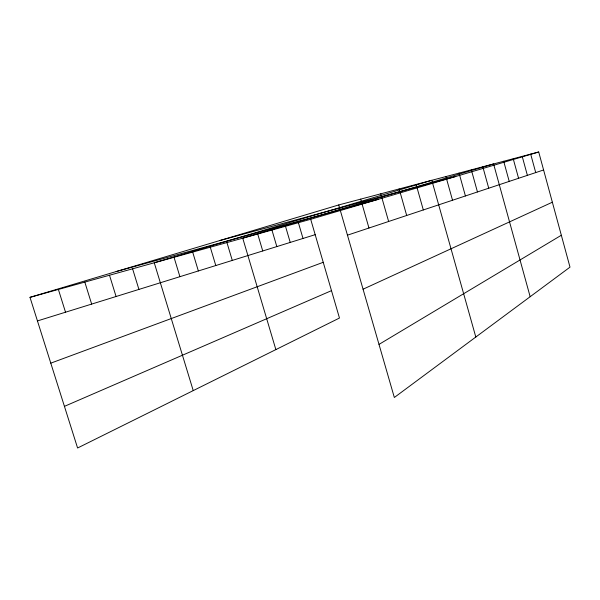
<?xml version="1.0" encoding="UTF-8"?>
<svg xmlns="http://www.w3.org/2000/svg" width="600" height="600" viewBox="0 0 600 600"><rect width="100%" height="100%" fill="white"/><g stroke="black" fill="none" stroke-linecap="round" stroke-linejoin="round"><path stroke-width="0.9" d="M379.005 344.392L561.33 235.252M363.067 289.207L552.36 202.208M64.433 406.357L331.493 290.647M50.79 363.157L323.235 262.305M347.46 235.17L543.6 169.972M37.447 320.925L315.18 234.675M30 297.345L310.695 219.278L339.472 318.03L77.588 448.005L30 297.345L338.73 204.945L538.71 151.995L570 267.15L394.335 397.485L338.73 204.945M310.695 219.278L538.71 151.995M116.145 271.56L378.6 199.237M219.772 240.548L455.745 176.475M58.387 289.447L65.52 312.21M84.817 282.097L91.665 304.095M109.5 275.228L116.078 296.513M132.6 268.808L138.922 289.418M193.237 390.607L154.26 262.785L431.79 180.3L475.808 337.035M174.03 257.288L179.91 276.683M192.675 252.097L198.36 270.96M226.95 242.565L232.282 260.423M210.285 247.2L215.79 265.545M275.865 349.597L242.737 238.178L493.575 163.942L530.16 296.715M257.715 234.007L262.74 250.965M285.495 226.282L290.235 242.423M271.95 230.048L276.825 246.593M298.395 222.697L303.007 238.462M360.675 199.132L368.962 228.022M380.745 193.822L388.635 221.483M399.158 188.947L406.688 215.483M416.123 184.455L423.315 209.955M445.905 176.565L452.528 200.243M471.322 169.837L477.457 191.955M459.053 173.085L465.42 195.96M482.805 166.792L488.73 188.212M513.217 158.745L518.572 178.29M503.692 161.265L509.22 181.403M530.685 154.118L535.717 172.59M522.202 156.368L527.385 175.365"/></g></svg>
